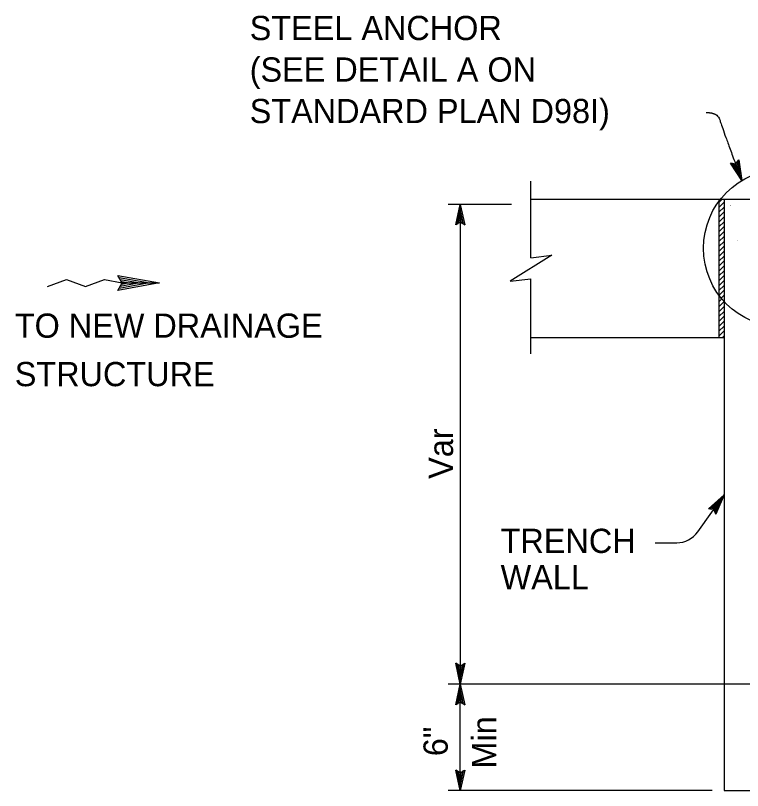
# Model space of a CAD drawing. Extents: x -893 to 867, y -474 to 712.
# Drawn here: x -103.8 to 106.2, y 118.4 to 342.3 of the extents above; entities that cross this region are included whole.
import ezdxf

# ---------------------------------------------------------------- set-up
doc = ezdxf.new("R2010")
doc.units = 0
for name, color, linetype in [('56 Stage 3 Anno', 7, 'Continuous'), ('57 Undefined', 7, 'Continuous'), ('60 Nongeo Data', 7, 'Continuous')]:
    doc.layers.add(name, color=color, linetype=linetype)

# ---------------------------------------------------------------- blocks, each defined once
blk = doc.blocks.new('AHT')
at = {"layer": '60 Nongeo Data'}
blk.add_lwpolyline([(-5.9055, 1.3189), (0, 0), (-5.9059, -1.3094), (-5.6957, -0.9602), (-1.3693, -0.0035), (-5.6968, 0.9693), (-5.4886, 0.6205), (-2.7193, 0.002), (-5.4858, -0.6114), (-5.2756, -0.2622), (-4.0791, 0.0031), (-5.2799, 0.2713), (-5.1181, 0), (-5.9059, -1.3094), (-5.1181, 0)], close=True, dxfattribs=at)

msp = doc.modelspace()

# ---------------------------------------------------------------- linework, layer by layer
at = {"layer": '56 Stage 3 Anno'}
for p, q in [((99.4, 288.28), (100.34, 289.23)), ((39.52, 287.73), (21.19, 287.73)), ((24.69, 287.73), (24.69, 149.12)), ((99.4, 286.87), (100.9, 288.37)), ((99.4, 285.45), (100.9, 286.95)), ((99.4, 284.04), (100.9, 285.54)), ((99.4, 282.62), (100.9, 284.12)), ((99.4, 281.21), (100.9, 282.71)), ((99.4, 279.8), (100.9, 281.3)), ((99.4, 278.38), (100.9, 279.88)), ((99.4, 276.97), (100.9, 278.47)), ((99.4, 275.55), (100.9, 277.05)), ((99.4, 274.14), (100.9, 275.64)), ((99.4, 272.72), (100.9, 274.22)), ((99.4, 271.31), (100.9, 272.81)), ((99.4, 269.9), (100.9, 271.4)), ((99.4, 268.48), (100.9, 269.98)), ((99.4, 267.07), (100.9, 268.57)), ((99.4, 265.65), (100.9, 267.15)), ((99.4, 264.24), (100.9, 265.74)), ((99.4, 262.83), (100.9, 264.33)), ((99.44, 261.46), (100.9, 262.91)), ((99.4, 260.96), (99.63, 261.2)), ((99.4, 259.55), (100.26, 260.42)), ((100.06, 260.66), (100.9, 261.5)), ((100.71, 259.9), (100.9, 260.08)), ((99.4, 258.14), (100.9, 259.64)), ((99.4, 256.72), (100.9, 258.22)), ((99.4, 255.31), (100.9, 256.81)), ((99.4, 253.89), (100.9, 255.39)), ((99.4, 252.48), (100.9, 253.98)), ((99.4, 251.07), (100.9, 252.57)), ((99.4, 249.65), (100.9, 251.15)), ((100.47, 249.31), (100.9, 249.74)), ((93.3, 193.12), (100.9, 203.8)), ((80.95, 189.96), (87.19, 189.96)), ((157.4, 149.12), (21.19, 149.12)), ((24.69, 118.37), (24.69, 149.12)), ((97.4, 118.37), (21.19, 118.37))]:
    msp.add_line(p, q, dxfattribs=at)
for points in [[(105.17, 300.6), (106, 294.6), (102.71, 299.68), (103.11, 299.61), (105.52, 295.89), (104.92, 300.28), (104.67, 299.96), (105.05, 297.15), (103.51, 299.53), (103.91, 299.46), (104.58, 298.43), (104.41, 299.65), (104.21, 299.4), (102.71, 299.68), (104.21, 299.4)], [(23.37, 281.82), (24.69, 287.73), (26, 281.82), (25.65, 282.03), (24.69, 286.36), (23.72, 282.03), (24.07, 282.24), (24.68, 285.01), (25.3, 282.24), (24.95, 282.45), (24.68, 283.65), (24.42, 282.45), (24.69, 282.61), (26, 281.82), (24.69, 282.61)], [(96.4, 199.75), (100.9, 203.8), (98.54, 198.23), (98.38, 198.6), (100.1, 202.68), (96.81, 199.72), (97.21, 199.69), (99.32, 201.58), (98.22, 198.97), (98.05, 199.35), (98.53, 200.48), (97.62, 199.65), (97.93, 199.63), (98.54, 198.23), (97.93, 199.63)], [(26.01, 124.28), (24.69, 118.37), (23.38, 124.28), (23.73, 124.07), (24.68, 119.74), (25.66, 124.07), (25.31, 123.86), (24.69, 121.09), (24.08, 123.86), (24.42, 123.65), (24.69, 122.45), (24.96, 123.65), (24.69, 123.49), (23.38, 124.28), (24.69, 123.49)]]:
    msp.add_lwpolyline(points, close=True, dxfattribs=at)
msp.add_circle((117.72, 275.06), 22.79, dxfattribs=at)
msp.add_arc((87.19, 197.46), 7.5, 270, 324.6025, dxfattribs=at)
msp.add_open_spline([(95.7, 314.28), (99.05, 314.28), (100.19, 310.19), (106, 294.6)], degree=2, dxfattribs=at)
at = {"layer": '60 Nongeo Data'}
for p, q in [((45.11, 272.27), (45.11, 294.45)), ((45.11, 289.23), (100.9, 289.23)), ((99.4, 289.23), (99.4, 249.31)), ((100.9, 289.23), (100.9, 118.37)), ((100.9, 289.23), (129.74, 289.23)), ((-74.19, 267.14), (-62.18, 265.02)), ((-72.96, 265.02), (-74.19, 267.14)), ((-73.86, 266.58), (-65.05, 265.02)), ((-62.18, 265.02), (-74.19, 262.9)), ((-74.19, 262.9), (-72.96, 265.02)), ((-65.05, 265.02), (-73.86, 263.46)), ((-73.53, 266.01), (-67.9, 265.02)), ((-67.9, 265.02), (-73.53, 264.03)), ((-73.2, 265.44), (-70.82, 265.02)), ((-70.82, 265.02), (-73.2, 264.6)), ((45.11, 244.58), (45.11, 266.27)), ((45.11, 249.31), (100.9, 249.31)), ((100.9, 118.37), (280.9, 118.37))]:
    msp.add_line(p, q, dxfattribs=at)
for points in [[(45.11, 272.27), (51.11, 273.02), (39.11, 265.52), (45.11, 266.27)], [(-94.58, 264.03), (-89.08, 266.01), (-83.58, 264.03), (-78.08, 266.01), (-72.96, 265.02), (-62.18, 265.02)]]:
    msp.add_lwpolyline(points, dxfattribs=at)

# ---------------------------------------------------------------- block references
at = {"layer": '56 Stage 3 Anno', "xscale": 1.0169491815980631, "yscale": 1.0120610569569686}
for rotation in [-90, 90]:
    msp.add_blockref('AHT', (24.69, 149.12), dxfattribs=dict(at, rotation=rotation))

# ---------------------------------------------------------------- texts
at = {"layer": '57 Undefined'}
for s, p in [('STEEL ANCHOR', (-36.14, 335.21)), ('(SEE DETAIL A ON', (-36.14, 323.21)), ('STANDARD PLAN D98I)', (-36.14, 311.21)), ('TO NEW DRAINAGE', (-104, 249.2)), ('STRUCTURE', (-104, 235.2)), ('TRENCH', (36.34, 187.01)), ('WALL', (36.34, 176.51))]:
    msp.add_text(s, height=7, dxfattribs=at).set_placement(p)
for s, p in [('Var', (22.6, 208.43)), ('Min', (35.05, 124.73)), ('6"', (21.05, 128.29))]:
    msp.add_text(s, height=7, rotation=90, dxfattribs=at).set_placement(p)
at = {"layer": '60 Nongeo Data'}
for p in [(102.5, 287.3), (104.6, 277.23)]:
    msp.add_text('.', height=1.02, dxfattribs=at).set_placement(p)

doc.saveas('drawing.dxf')
